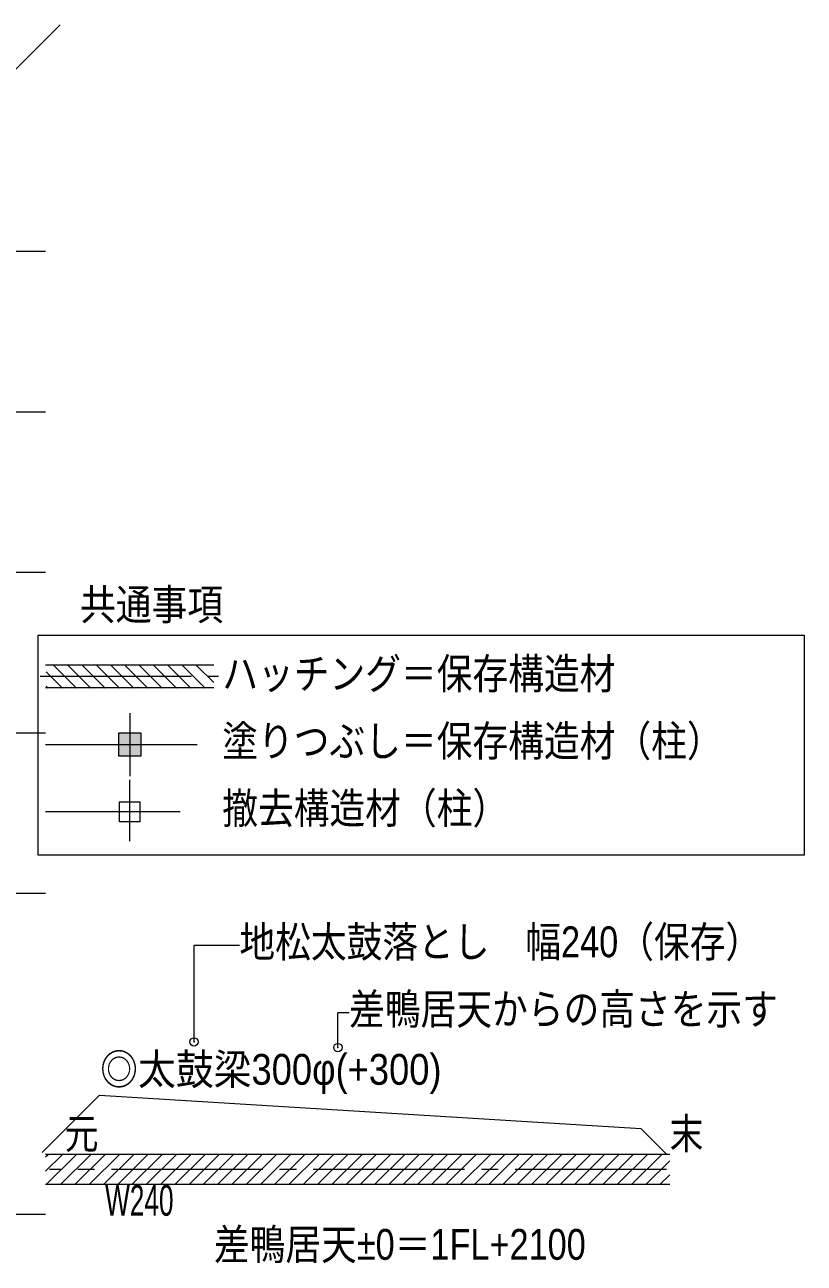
# Model space of a CAD drawing. Units: millimetres at full size, sheet at 1:100; details may follow other scales. Extents: x -20206 to -461, y -13906 to 13689.
# Drawn here: x -5095 to -461, y -9196 to -1828 of the extents above; entities that cross this region are included whole.
import ezdxf
from ezdxf.enums import TextEntityAlignment as Align

# ---------------------------------------------------------------- set-up
doc = ezdxf.new("R2010")
doc.units = ezdxf.units.MM
doc.header["$LTSCALE"] = 100
doc.header["$PDMODE"] = 32
doc.header["$PDSIZE"] = 50
doc.linetypes.add('CHAIN2', pattern=[12, 9, -1, 1, -1])
for name, color, linetype, lineweight in [('1-0_通り心', 253, 'CHAIN2', 9), ('1-1_構造・躯体', 7, 'Continuous', 18), ('1-4_見え掛り', 5, 'Continuous', 15), ('1-B_予備', 4, 'Continuous', 9), ('1-C_ハッチ', 253, 'Continuous', 9), ('1-E_文字', 3, 'Continuous', 9)]:
    doc.layers.add(name, color=color, linetype=linetype, lineweight=lineweight)
doc.styles.add('ＭＳ Ｐゴシック', font='')
doc.styles.get('ＭＳ Ｐゴシック').set_extended_font_data('MS PGothic')

msp = doc.modelspace()

# ---------------------------------------------------------------- linework, layer by layer
at = {"layer": '1-0_通り心'}
for p, q in [((-7186.7, -4130.5), (-4884.4, -1828.1)), ((-19806.3, -3175.5), (-4970.9, -3175.5)), ((-19806.3, -4130.5), (-4970.9, -4130.5)), ((-19806.3, -5085.5), (-4970.9, -5085.5)), ((-5003.7, -5703.2), (-3943.7, -5703.2)), ((-4470.9, -5924.4), (-4470.9, -6298.7)), ((-19806.3, -6040.5), (-4970.9, -6040.5)), ((-4970.9, -6110.5), (-3970.9, -6110.5)), ((-4470.9, -6685.9), (-4470.9, -6320.9)), ((-4170.9, -6510.5), (-4970.9, -6510.5)), ((-4970.9, -6995.5), (-10684.2, -6995.5)), ((-1280, -8638.3), (-4948.5, -8638.3)), ((-4970.9, -8905.5), (-6804.3, -8905.5))]:
    msp.add_line(p, q, dxfattribs=at)
at = {"layer": '1-1_構造・躯体'}
for points in [[(-4403.4, -6177.2), (-4403.4, -6042.2), (-4538.4, -6042.2), (-4538.4, -6177.2)], [(-4410.9, -6450.4), (-4410.9, -6570.4), (-4530.9, -6570.4), (-4530.9, -6450.4)]]:
    msp.add_lwpolyline(points, close=True, dxfattribs=at)
at = {"layer": '1-4_見え掛り'}
for p, q in [((-4970.9, -5635.7), (-3970.9, -5635.7)), ((-4970.9, -5770.7), (-3970.9, -5770.7)), ((-1260.6, -8548.3), (-4970.9, -8548.3)), ((-1260.6, -8728.3), (-4970.9, -8728.3))]:
    msp.add_line(p, q, dxfattribs=at)
at = {"layer": '1-B_予備'}
msp.add_line((-1280, -8547), (-1432.6, -8394.4), dxfattribs=at)
msp.add_lwpolyline([(-4991.7, -8536.7), (-4650.3, -8195.3), (-1432.6, -8394.4)], dxfattribs=at)
at = {"layer": '1-B_予備', "color": 8}
msp.add_solid([(-4538.4, -6181), (-4403.4, -6181), (-4538.4, -6046), (-4403.4, -6046)], dxfattribs=at)
at = {"layer": '1-C_ハッチ'}
for p, q in [((-4786.6, -5774.5), (-4921.6, -5639.5)), ((-4701.8, -5774.5), (-4836.8, -5639.5)), ((-4616.9, -5774.5), (-4751.9, -5639.5)), ((-4532.1, -5774.5), (-4667.1, -5639.5)), ((-4447.2, -5774.5), (-4582.2, -5639.5)), ((-4438.4, -5698.5), (-4497.4, -5639.5)), ((-4362.4, -5774.5), (-4497.4, -5639.5)), ((-4277.5, -5774.5), (-4412.5, -5639.5)), ((-4192.7, -5774.5), (-4327.7, -5639.5)), ((-4107.8, -5774.5), (-4242.8, -5639.5)), ((-4023, -5774.5), (-4158, -5639.5)), ((-3970.9, -5741.7), (-4073.1, -5639.5)), ((-4871.5, -5774.5), (-4968.3, -5677.6)), ((-4956.3, -5774.5), (-4968.3, -5762.5)), ((-4970.9, -8647.5), (-4871.7, -8548.3)), ((-4970.9, -8562.6), (-4956.6, -8548.3)), ((-4966.9, -8728.3), (-4786.9, -8548.3)), ((-4882, -8728.3), (-4702, -8548.3)), ((-4797.2, -8728.3), (-4617.2, -8548.3)), ((-4712.3, -8728.3), (-4532.3, -8548.3)), ((-4627.5, -8728.3), (-4447.5, -8548.3)), ((-4542.6, -8728.3), (-4362.6, -8548.3)), ((-4457.8, -8728.3), (-4277.8, -8548.3)), ((-4372.9, -8728.3), (-4192.9, -8548.3)), ((-4288.1, -8728.3), (-4108.1, -8548.3)), ((-4203.2, -8728.3), (-4023.2, -8548.3)), ((-4118.4, -8728.3), (-3938.4, -8548.3)), ((-4033.5, -8728.3), (-3853.5, -8548.3)), ((-3948.7, -8728.3), (-3768.7, -8548.3)), ((-3863.8, -8728.3), (-3683.8, -8548.3)), ((-3779, -8728.3), (-3599, -8548.3)), ((-3694.1, -8728.3), (-3514.1, -8548.3)), ((-3609.3, -8728.3), (-3429.3, -8548.3)), ((-3524.4, -8728.3), (-3344.4, -8548.3)), ((-3439.5, -8728.3), (-3259.5, -8548.3)), ((-3354.7, -8728.3), (-3174.7, -8548.3)), ((-3269.8, -8728.3), (-3089.8, -8548.3)), ((-3185, -8728.3), (-3005, -8548.3)), ((-3100.1, -8728.3), (-2920.1, -8548.3)), ((-3015.3, -8728.3), (-2835.3, -8548.3)), ((-2930.4, -8728.3), (-2750.4, -8548.3)), ((-2845.6, -8728.3), (-2665.6, -8548.3)), ((-2760.7, -8728.3), (-2580.7, -8548.3)), ((-2675.9, -8728.3), (-2495.9, -8548.3)), ((-2591, -8728.3), (-2411, -8548.3)), ((-2506.2, -8728.3), (-2326.2, -8548.3)), ((-2421.3, -8728.3), (-2241.3, -8548.3)), ((-2336.5, -8728.3), (-2156.5, -8548.3)), ((-2251.6, -8728.3), (-2071.6, -8548.3)), ((-2166.8, -8728.3), (-1986.8, -8548.3)), ((-2081.9, -8728.3), (-1901.9, -8548.3)), ((-1997, -8728.3), (-1817, -8548.3)), ((-1912.2, -8728.3), (-1732.2, -8548.3)), ((-1827.3, -8728.3), (-1647.3, -8548.3)), ((-1742.5, -8728.3), (-1562.5, -8548.3)), ((-1657.6, -8728.3), (-1477.6, -8548.3)), ((-1572.8, -8728.3), (-1392.8, -8548.3)), ((-1487.9, -8728.3), (-1307.9, -8548.3)), ((-1403.1, -8728.3), (-1260.6, -8585.9)), ((-1318.2, -8728.3), (-1260.6, -8670.7))]:
    msp.add_line(p, q, dxfattribs=at)
at = {"layer": '1-E_文字', "color": 4}
for p, q in [((-4088.8, -7879.1), (-4088.8, -7305.5)), ((-3819.1, -7305.5), (-4088.8, -7305.5)), ((-3233.1, -7913.3), (-3233.1, -7705.5)), ((-3166.7, -7705.5), (-3233.1, -7705.5))]:
    msp.add_line(p, q, dxfattribs=at)
msp.add_lwpolyline([(-5015.5, -5459.2), (-460.6, -5459.2), (-460.6, -6768.9), (-5015.5, -6768.9)], close=True, dxfattribs=at)
for p in [(-4088.8, -7879.1), (-3233.1, -7913.3)]:
    msp.add_point(p, dxfattribs=at)

# ---------------------------------------------------------------- texts
at = {"layer": '1-E_文字', "style": 'ＭＳ Ｐゴシック'}
for s, width, p in [('共通事項', 0.85, (-4766.1, -5423.8)), ('ハッチング＝保存構造材', 0.85, (-3920.9, -5835.5)), ('塗りつぶし＝保存構造材（柱）', 0.85, (-3920.9, -6235.5)), ('撤去構造材（柱）', 0.85, (-3920.9, -6635.5)), ('地松太鼓落とし\u3000幅240（保存）', 0.85, (-3819.1, -7430.5)), ('差鴨居天からの高さを示す', 0.85, (-3166.7, -7830.5)), ('◎太鼓梁300φ(+300)', 0.9, (-4647, -8189.2)), ('元', 0.8, (-4856.9, -8571)), ('末', 0.8, (-1260.6, -8571)), ('W240', 0.65, (-4617.5, -8968.6)), ('差鴨居天±0＝1FL+2100', 0.85, (-3970.9, -9230.5))]:
    msp.add_text(s, height=183.3, dxfattribs=dict(at, width=width)).set_placement(p, align=Align.BOTTOM_LEFT)

doc.saveas('drawing.dxf')
